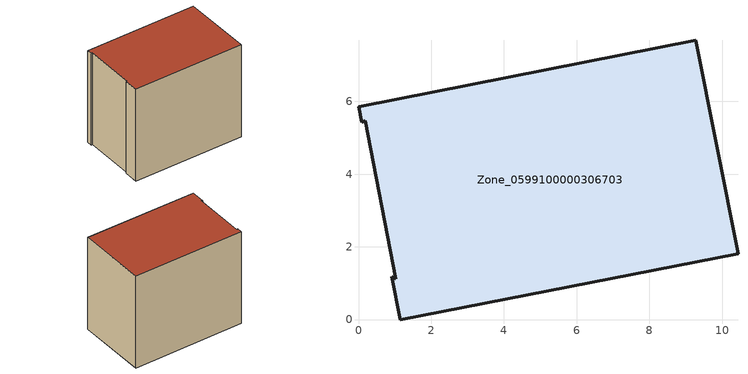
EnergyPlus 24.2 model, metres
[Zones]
Zone_0599100000306703
 floor ground (C_G): 0.92,1.18 1.03,1.13 0.19,5.46 0.08,5.43 0,5.85 9.28,7.68 10.44,1.81 1.15,0 z0
 wall outside (C_F): 1.15,0 10.44,1.81 9.28,7.68 0,5.85 0.08,5.43 0.19,5.46 1.03,1.13 0.92,1.18 1.15,0 z0:8.19
 roof outside (C_R): 1.03,1.13 0.92,1.18 1.15,0 10.44,1.81 9.28,7.68 0,5.85 0.08,5.43 0.19,5.46 z8.19
[BUILDING]
Pand.0599100000306703: North Axis=0; Terrain=City; Loads Convergence Tolerance Value=0.04; Temperature Convergence Tolerance Value=0.4; Solar Distribution=FullExterior; Maximum Number of Warmup Days=25; Minimum Number of Warmup Days=1
[Site:Location]
Rotterdam.The.Hague.AP_ZH_NLD Design_Conditions: Latitude=51.96; Longitude=4.45; Time Zone=1; Elevation=-4.5
[SITE:GROUNDTEMPERATURE:BUILDINGSURFACE]
18, 18, 18, 18, 18, 18, 18, 18, 18, 18, 18, 18
[MATERIAL] Thermal Absorptance=0.9; Solar Absorptance=0.7; Visible Absorptance=0.7
Name | Roughness | Thickness | Conductivity | Density | Specific Heat
G.TC.1975-1991 | MediumSmooth | 0.15 | 0.288461 | 540 | 1210
F.TC.1975-1991 | Rough | 0.3 | 0.230769 | 1920 | 840
R.TC.1975-1991 | MediumRough | 0.2 | 0.153846 | 1500 | 1000
[CONSTRUCTION]
C_G: G.TC.1975-1991
C_F: F.TC.1975-1991
C_R: R.TC.1975-1991
[ZONE]
Zone_0599100000306703: Type=1; Multiplier=1; Ceiling Height=Autocalculate; Volume=Autocalculate; Floor Area=autocalculate; Part of Total Floor Area=Yes
[ZONEINFILTRATION:DESIGNFLOWRATE]
Infil_Zone_0599100000306703: Zone or ZoneList or Space or SpaceList=Zone_0599100000306703; Schedule=AlwaysOn; Design Flow Rate Calculation Method=Flow/Area; Flow Rate per Floor Area=0.003; Constant Term Coefficient=1; Temperature Term Coefficient=0; Velocity Term Coefficient=0; Velocity Squared Term Coefficient=0
[HVACTEMPLATE:ZONE:IDEALLOADSAIRSYSTEM]
Zone_0599100000306703: Maximum Heating Supply Air Temperature=50; Minimum Cooling Supply Air Temperature=13; Maximum Heating Supply Air Humidity Ratio=0.0156; Minimum Cooling Supply Air Humidity Ratio=0.0077; Heating Limit=NoLimit; Cooling Limit=NoLimit; Dehumidification Control Type=ConstantSensibleHeatRatio; Cooling Sensible Heat Ratio=0.7; Dehumidification Setpoint=60; Humidification Control Type=None; Humidification Setpoint=30; Outdoor Air Method=None; Outdoor Air Flow Rate per Person=0.00944; Outdoor Air Flow Rate per Zone Floor Area=0; Outdoor Air Flow Rate per Zone=0; Demand Controlled Ventilation Type=None; Outdoor Air Economizer Type=NoEconomizer; Heat Recovery Type=None; Sensible Heat Recovery Effectiveness=0.7; Latent Heat Recovery Effectiveness=0.65
[ZONECONTROL:THERMOSTAT]
ThermostatControl_Zone_0599100000306703: Zone or ZoneList=Zone_0599100000306703; Control Type Schedule=DualSetpointControlType; Control 1=Thermostat_Zone_0599100000306703; Temperature Difference Between Cutout And Setpoint=0
[THERMOSTATSETPOINT:DUALSETPOINT]
Thermostat_Zone_0599100000306703: Heating Setpoint Temperature Schedule=HeatingSetpoint_Zone_0599100000306703; Cooling Setpoint Temperature Schedule=CoolingSetpoint_Zone_0599100000306703
[SCHEDULE:COMPACT]
HeatingSetpoint_Zone_0599100000306703: Through: 12/31, For: AllDays, Until: 24:00, 21
CoolingSetpoint_Zone_0599100000306703: Through: 12/31, For: AllDays, Until: 24:00, 24
DualSetpointControlType: Through: 12/31, For: AllDays, Until: 24:00, 4
AlwaysOn: Through: 12/31, For: AllDays, Until: 24:00, 1
